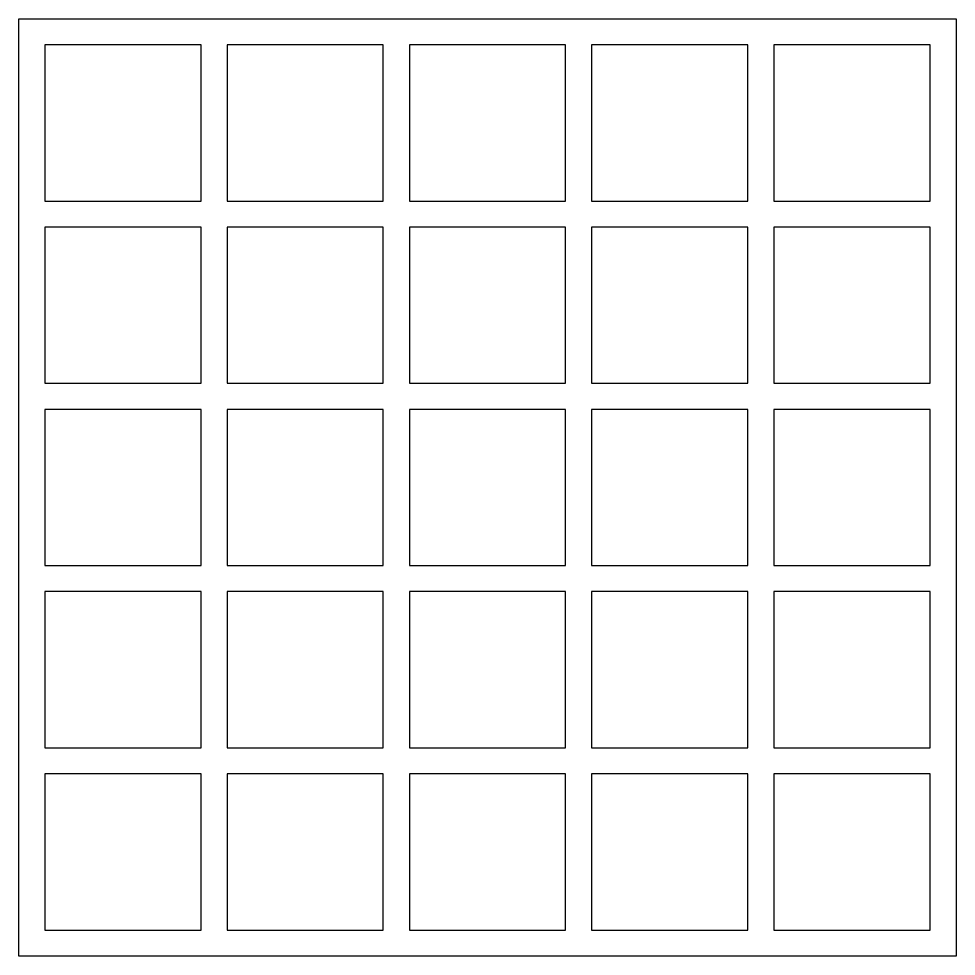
# Model space of a CAD drawing. Header units: millimetres. Extents: x 2423 to 2603, y 1557 to 1737.
import ezdxf

# ---------------------------------------------------------------- set-up
doc = ezdxf.new("R2010")
doc.units = ezdxf.units.MM
doc.layers.add('glassOutline', color=7, linetype='Continuous')

# ---------------------------------------------------------------- blocks, each defined once
blk = doc.blocks.new('*U8')
at = {"layer": 'glassOutline', "color": 7}
blk.add_lwpolyline([(-15, -15), (15, -15), (15, 15), (-15, 15)], close=True, dxfattribs=at)
blk = doc.blocks.new('*U9')
at = {"color": 0, "linetype": 'ByBlock', "lineweight": -2, "transparency": 16777216}
for p in [(0, 140), (35, 140), (70, 140), (105, 140), (140, 140), (0, 105), (35, 105), (70, 105), (105, 105), (140, 105), (0, 70), (35, 70), (70, 70), (105, 70), (140, 70), (0, 35), (35, 35), (70, 35), (105, 35), (140, 35), (0, 0), (35, 0), (70, 0), (105, 0), (140, 0)]:
    blk.add_blockref('*U8', p, dxfattribs=at)

msp = doc.modelspace()

# ---------------------------------------------------------------- linework, layer by layer
msp.add_lwpolyline([(2422.54, 1737.42), (2602.54, 1737.42), (2602.54, 1557.42), (2422.54, 1557.42)], close=True)

# ---------------------------------------------------------------- block references
msp.add_blockref('*U9', (2442.54, 1577.42))

doc.saveas('drawing.dxf')
